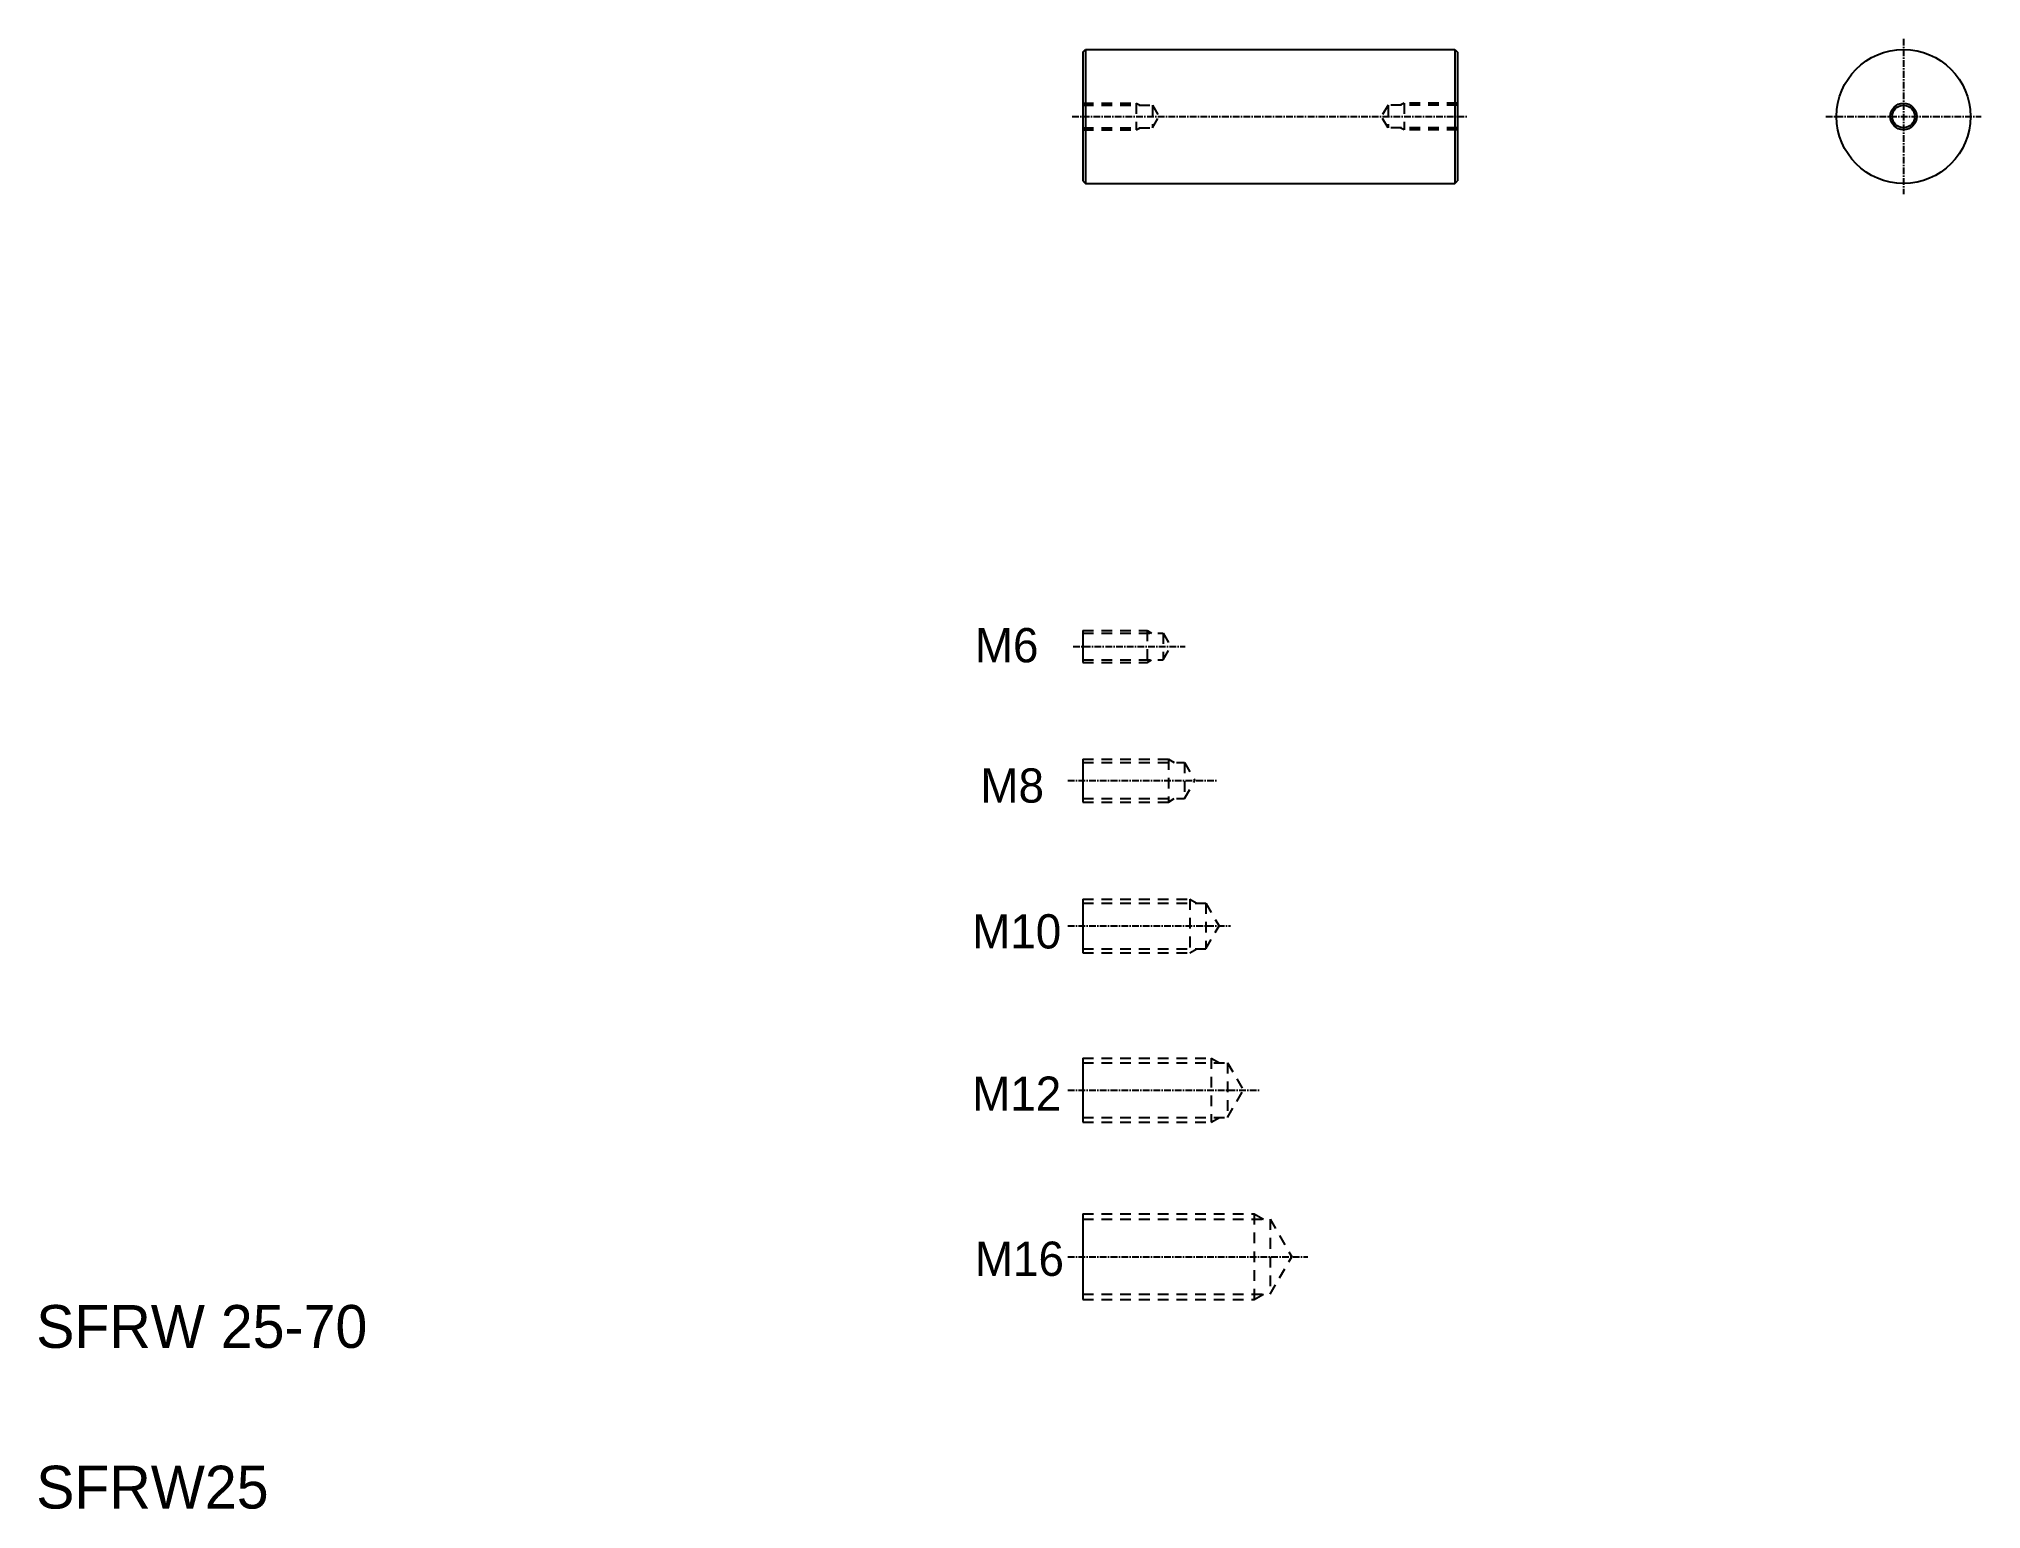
# Model space of a CAD drawing. Extents: x 84 to 447, y 73 to 348.
import ezdxf

# ---------------------------------------------------------------- set-up
doc = ezdxf.new("R2010")
doc.units = 0
doc.linetypes.add('CENTER', pattern=[2, 1.25, -0.25, 0.25, -0.25])
doc.linetypes.add('DASHED', pattern=[3.5, 2, -1.5])
doc.layers.get('0').update_dxf_attribs({"linetype": 'CONTINUOUS'})
doc.layers.add('CENTER', color=1, linetype='CENTER')

msp = doc.modelspace()

# ---------------------------------------------------------------- linework, layer by layer
at = {"color": 7, "linetype": 'CONTINUOUS'}
for p, q in [((278.86, 345.37), (279.36, 345.87)), ((278.86, 345.37), (278.86, 321.37)), ((279.36, 345.87), (279.36, 320.87)), ((279.36, 345.87), (348.36, 345.87)), ((348.36, 345.87), (348.36, 320.87)), ((348.36, 345.87), (348.86, 345.37)), ((348.86, 345.37), (348.86, 321.37)), ((278.86, 321.37), (279.36, 320.87)), ((279.36, 320.87), (348.36, 320.87)), ((348.36, 320.87), (348.86, 321.37)), ((278.86, 237.41), (278.86, 231.41)), ((278.86, 213.38), (278.86, 205.38)), ((278.86, 187.24), (278.86, 177.24)), ((278.86, 157.58), (278.86, 145.58)), ((278.86, 128.48), (278.86, 112.48))]:
    msp.add_line(p, q, dxfattribs=at)
for p, q in [((348.86, 339.37), (348.86, 339.37)), ((348.86, 333.37), (348.86, 333.37))]:
    msp.add_line(p, q)
at = {"color": 3, "linetype": 'DASHED'}
for p, q in [((278.86, 335.87), (288.86, 335.87)), ((278.86, 335.47), (291.86, 335.47)), ((288.86, 335.87), (288.86, 330.87)), ((288.86, 335.87), (289.46, 335.52)), ((291.86, 335.47), (291.86, 331.27)), ((291.86, 335.47), (293.07, 333.37)), ((335.86, 335.47), (334.65, 333.37)), ((348.86, 335.47), (335.86, 335.47)), ((335.86, 335.47), (335.86, 331.27)), ((338.86, 335.87), (338.25, 335.52)), ((348.86, 335.87), (338.86, 335.87)), ((338.86, 335.87), (338.86, 330.87)), ((278.86, 331.27), (291.86, 331.27)), ((278.86, 330.87), (288.86, 330.87)), ((288.86, 330.87), (289.46, 331.22)), ((291.86, 331.27), (293.07, 333.37)), ((335.86, 331.27), (334.65, 333.37)), ((348.86, 331.27), (335.86, 331.27)), ((338.86, 330.87), (338.25, 331.22)), ((348.86, 330.87), (338.86, 330.87)), ((278.86, 237.41), (290.86, 237.41)), ((278.86, 236.91), (293.86, 236.91)), ((290.86, 237.41), (290.86, 231.41)), ((290.86, 237.41), (291.72, 236.91)), ((293.86, 236.91), (293.86, 231.91)), ((293.86, 236.91), (295.3, 234.41)), ((293.86, 231.91), (295.3, 234.41)), ((278.86, 231.91), (293.86, 231.91)), ((278.86, 231.41), (290.86, 231.41)), ((290.86, 231.41), (291.72, 231.91)), ((278.86, 213.38), (294.86, 213.38)), ((278.86, 212.76), (297.86, 212.76)), ((294.86, 213.38), (294.86, 205.38)), ((294.86, 213.38), (295.94, 212.76)), ((297.86, 212.76), (297.86, 206.01)), ((297.86, 212.76), (299.81, 209.38)), ((297.86, 206.01), (299.81, 209.38)), ((278.86, 206.01), (297.86, 206.01)), ((278.86, 205.38), (294.86, 205.38)), ((294.86, 205.38), (295.94, 206.01)), ((278.86, 187.24), (298.86, 187.24)), ((278.86, 186.49), (301.86, 186.49)), ((298.86, 187.24), (298.86, 177.24)), ((298.86, 187.24), (300.16, 186.49)), ((301.86, 186.49), (301.86, 177.99)), ((301.86, 186.49), (304.31, 182.24)), ((301.86, 177.99), (304.31, 182.24)), ((278.86, 177.99), (301.86, 177.99)), ((298.86, 177.24), (300.16, 177.99)), ((278.86, 177.24), (298.86, 177.24)), ((278.86, 157.58), (302.86, 157.58)), ((278.86, 156.71), (305.86, 156.71)), ((302.86, 157.58), (302.86, 145.58)), ((302.86, 157.58), (304.37, 156.71)), ((305.86, 156.71), (305.86, 146.46)), ((305.86, 156.71), (308.82, 151.58)), ((305.86, 146.46), (308.82, 151.58)), ((278.86, 146.46), (305.86, 146.46)), ((278.86, 145.58), (302.86, 145.58)), ((302.86, 145.58), (304.37, 146.46)), ((278.86, 128.48), (310.86, 128.48)), ((278.86, 127.48), (313.86, 127.48)), ((310.86, 128.48), (310.86, 112.48)), ((310.86, 128.48), (312.59, 127.48)), ((313.86, 127.48), (317.9, 120.48)), ((313.86, 127.48), (313.86, 113.48)), ((313.86, 113.48), (317.9, 120.48)), ((278.86, 113.48), (313.86, 113.48)), ((278.86, 112.48), (310.86, 112.48)), ((310.86, 112.48), (312.59, 113.48))]:
    msp.add_line(p, q, dxfattribs=at)
at = {"color": 7, "linetype": 'CONTINUOUS'}
for radius in [12.5, 2.1]:
    msp.add_circle((432.12, 333.37), radius, dxfattribs=at)
at = {"color": 3, "linetype": 'CONTINUOUS'}
msp.add_circle((432.12, 333.37), 2.5, dxfattribs=at)
at = {"layer": 'CENTER', "color": 1, "linetype": 'CENTER'}
for p, q in [((432.12, 347.87), (432.12, 318.87)), ((276.86, 333.37), (350.86, 333.37)), ((417.62, 333.37), (446.62, 333.37)), ((277.08, 234.41), (298.01, 234.41)), ((276.07, 209.38), (303.97, 209.38)), ((276.07, 182.24), (306.48, 182.24)), ((276.07, 151.58), (311.81, 151.58)), ((276.07, 120.48), (320.86, 120.48))]:
    msp.add_line(p, q, dxfattribs=at)

# ---------------------------------------------------------------- texts
for s, height, p in [('M6', 6.4, (258.71, 231.46)), ('M8', 6.4, (259.74, 205.26)), ('M10', 6.4, (258.2, 178.03)), ('M12', 6.4, (258.2, 147.72)), ('M16', 6.4, (258.71, 116.9)), ('SFRW 25-70', 8, (83.45, 103.46)), ('SFRW25', 8, (83.45, 73.46))]:
    msp.add_text(s, height=height).set_placement(p)

doc.saveas('drawing.dxf')
